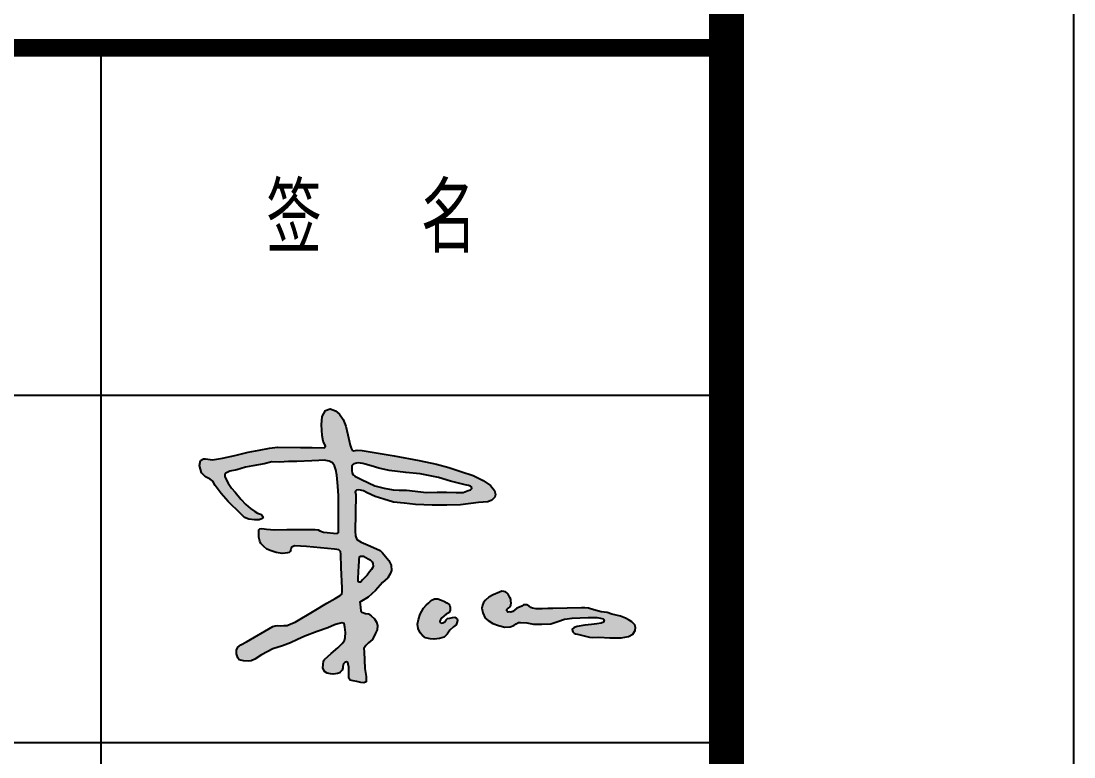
# Model space of a CAD drawing. Extents: x 1751103 to 2598738, y -609732 to 659428.
# Drawn here: x 2336349 to 2340895, y -226846 to -223668 of the extents above; entities that cross this region are included whole.
import ezdxf

# ---------------------------------------------------------------- set-up
doc = ezdxf.new("R2010")
doc.units = 0
doc.header["$LTSCALE"] = 1000
doc.header["$MEASUREMENT"] = 0
doc.layers.get('0').update_dxf_attribs({"linetype": 'CONTINUOUS'})
doc.layers.add('PUB_TEXT', color=7, linetype='CONTINUOUS')
doc.layers.add('PUB_TITLE', color=4, linetype='CONTINUOUS')
doc.styles.add('TQ', font='txt.shx', dxfattribs={"width": 0.8, "bigfont": 'hztxt.shx'})

# ---------------------------------------------------------------- blocks, each defined once
blk = doc.blocks.new('得')
h = blk.add_hatch(color=7)
h.paths.add_polyline_path([(2337793.5, -225712.1), (2337791.8, -225703.2), (2337793.2, -225698), (2337797.5, -225694.2), (2337807.2, -225692), (2337827.5, -225697.5), (2337843.3, -225706.1), (2337877.6, -225721.7), (2337914.3, -225733.4), (2337956.4, -225745.8), (2338002.4, -225749.7), (2338052.3, -225755.2), (2338123.2, -225759.1), (2338187.1, -225758.3), (2338245.6, -225757.5), (2338323.6, -225747.7), (2338363.7, -225744), (2338381.6, -225736.6), (2338393.9, -225724.9), (2338397, -225712), (2338393.3, -225694.7), (2338375.4, -225673.8), (2338343.4, -225652.3), (2338300.4, -225631.3), (2338247.8, -225612.9), (2338195.3, -225595.4), (2338142.7, -225582.2), (2338067.1, -225565.6), (2337959, -225546.1), (2337821.6, -225522.5), (2337800.4, -225521.7), (2337786.1, -225523.8), (2337777.8, -225521.2), (2337773.6, -225512.1), (2337769.3, -225499.1), (2337766.2, -225486.8), (2337759.4, -225454.8), (2337750.8, -225417.8), (2337739, -225388.9), (2337723.6, -225365.5), (2337705.7, -225351.9), (2337683.6, -225343.3), (2337663.2, -225350.1), (2337648.4, -225376.5), (2337646.6, -225411.7), (2337648.5, -225457.6), (2337653.4, -225482.9), (2337662.6, -225504.4), (2337657.6, -225511.3), (2337606.3, -225509.9), (2337555, -225509.2), (2337456.3, -225508), (2337421.7, -225512.8), (2337376.6, -225521.8), (2337328.8, -225530.1), (2337271.9, -225544), (2337217.8, -225555.1), (2337174.8, -225562.7), (2337145, -225558.5), (2337136, -225558.5), (2337122.8, -225566.1), (2337118.7, -225586.9), (2337127.1, -225619.7), (2337145.1, -225637), (2337165.9, -225646), (2337176.3, -225654.4), (2337186.7, -225673.7), (2337212.3, -225707.7), (2337243.5, -225743), (2337295.8, -225794.9), (2337313.9, -225811.4), (2337331.5, -225819.6), (2337356.7, -225821.8), (2337376.5, -225821.8), (2337393.5, -225814.6), (2337393.1, -225812.4), (2337392.9, -225810.8), (2337391.6, -225806.5), (2337388.9, -225801.7), (2337382.7, -225797.6), (2337369.7, -225792.8), (2337358.3, -225786), (2337339, -225773.1), (2337318.9, -225755.8), (2337298.1, -225732.3), (2337273.1, -225703.2), (2337257.9, -225685.9), (2337242.8, -225664.3), (2337233.1, -225645), (2337228.9, -225634.6), (2337228.9, -225626.1), (2337232.2, -225621), (2337250.2, -225611.7), (2337279.8, -225606.2), (2337317.2, -225595.3), (2337349.9, -225588.3), (2337399, -225579.8), (2337431, -225571.2), (2337465.5, -225572.8), (2337502.9, -225570.5), (2337539.5, -225569.7), (2337603.5, -225567.4), (2337634.6, -225565.8), (2337658, -225564.3), (2337679.1, -225568.9), (2337693.1, -225575.9), (2337701.7, -225588.4), (2337707.9, -225606.3), (2337712.6, -225629.7), (2337716.5, -225676.4), (2337719.6, -225718.4), (2337720, -225852.3), (2337719.6, -225877), (2337713.9, -225881.4), (2337697.9, -225879.2), (2337670.6, -225877.5), (2337654.9, -225875.3), (2337638, -225869.2), (2337631.1, -225864.9), (2337618.8, -225863.3), (2337553.4, -225863.3), (2337495.7, -225864.2), (2337442.8, -225864.6), (2337408.9, -225862), (2337388.1, -225859.8), (2337379.9, -225860.7), (2337375.6, -225865), (2337375.1, -225880.2), (2337375.6, -225897.5), (2337379.9, -225914), (2337383.8, -225924.8), (2337396.4, -225937.8), (2337409.8, -225948.7), (2337428.5, -225955.6), (2337450.1, -225963.4), (2337476.1, -225967.2), (2337488.9, -225966.2), (2337499.8, -225965.3), (2337505.8, -225963.8), (2337510.4, -225958.8), (2337513.5, -225950.1), (2337515.6, -225944.1), (2337518.5, -225939.7), (2337529.6, -225934), (2337581.6, -225936.8), (2337701.8, -225949.1), (2337712.7, -225950), (2337720.8, -225952.1), (2337727.9, -225958.4), (2337729.8, -225970.8), (2337730.6, -226027.7), (2337734.8, -226117.7), (2337734.5, -226131.1), (2337733.3, -226142.7), (2337727.1, -226149.3), (2337704.9, -226161.6), (2337668.5, -226181.3), (2337614.9, -226214.6), (2337532, -226263.4), (2337513.4, -226271.9), (2337497.7, -226278.6), (2337483.2, -226279.1), (2337467.3, -226279.6), (2337454.3, -226278.4), (2337445.6, -226279.3), (2337435.3, -226282.4), (2337321.9, -226348.8), (2337298, -226361.9), (2337285.3, -226371.6), (2337279.1, -226385), (2337279.1, -226400.1), (2337285.3, -226418.2), (2337289.9, -226427), (2337309.2, -226431.7), (2337332.3, -226432.4), (2337342, -226430.9), (2337357.9, -226424.2), (2337387.5, -226404.7), (2337436.1, -226379.6), (2337476.8, -226366.1), (2337511.9, -226353.7), (2337542.1, -226338.3), (2337574.2, -226324.2), (2337626.7, -226304.5), (2337673.5, -226288.5), (2337702.5, -226275), (2337716.1, -226271.9), (2337734, -226267), (2337744.4, -226270), (2337746.3, -226285.4), (2337749.4, -226308.8), (2337747.5, -226329.8), (2337745.7, -226343.3), (2337735.8, -226356.3), (2337716.7, -226375.4), (2337687.1, -226399.4), (2337658.6, -226424.6), (2337654.8, -226431.5), (2337653.4, -226448.3), (2337651.3, -226461.6), (2337659.2, -226476.7), (2337670.6, -226484.3), (2337684.3, -226487), (2337695.9, -226488.7), (2337706.2, -226487.3), (2337715.2, -226486.3), (2337724.4, -226482.9), (2337729.9, -226476.4), (2337734.4, -226471.6), (2337737.8, -226461.6), (2337737.8, -226455.8), (2337738.8, -226449.3), (2337740.9, -226443.5), (2337746.7, -226438.3), (2337749.5, -226436.6), (2337754.3, -226435.3), (2337759.7, -226438), (2337761.5, -226445.2), (2337763.5, -226458.9), (2337763.7, -226474.8), (2337764.2, -226496.7), (2337764.2, -226506.5), (2337769.6, -226514.2), (2337783.3, -226518.1), (2337798.4, -226520.1), (2337815, -226525), (2337828.1, -226526.4), (2337838.1, -226521.8), (2337838.1, -226498.2), (2337833.2, -226464.7), (2337829.8, -226391.7), (2337829.3, -226378), (2337836.9, -226365.4), (2337849, -226352.8), (2337865.5, -226338.5), (2337879.7, -226312.1), (2337886.9, -226296.8), (2337888, -226278.2), (2337883.6, -226263.4), (2337874.3, -226249.1), (2337860.8, -226236.8), (2337848.2, -226228.6), (2337835.2, -226226), (2337820, -226221.2), (2337815.7, -226215.2), (2337814, -226200), (2337812.7, -226186.6), (2337812.1, -226177.5), (2337848, -226155.6), (2337879.6, -226127.6), (2337909.6, -226092.7), (2337931.6, -226071.9), (2337942.5, -226056), (2337947.5, -226041.2), (2337946.4, -226017.5), (2337936.5, -225998.3), (2337922.8, -225980.2), (2337909.7, -225964.9), (2337899.8, -225954.5), (2337857, -225935.2), (2337817.5, -225918.6), (2337798.4, -225907.5), (2337793.1, -225890.9), (2337791.4, -225870.8), (2337793.4, -225794.3)])
h.paths.add_polyline_path([(2337819.1, -225648.4), (2337801.9, -225638.8), (2337790.2, -225633), (2337782, -225627.2), (2337777.9, -225620), (2337777.2, -225609.7), (2337776.9, -225589.1), (2337779, -225586.4), (2337781, -225583.3), (2337784.8, -225580.2), (2337790.9, -225578.2), (2337796.6, -225577), (2337806.8, -225576.6), (2337814.7, -225576.8), (2337824.4, -225578.2), (2337834.9, -225581.6), (2337859.8, -225589.2), (2337893.8, -225598.9), (2337938.2, -225608.6), (2338010.6, -225617.8), (2338071.4, -225624), (2338101, -225628.7), (2338150.9, -225638.8), (2338202.3, -225655.2), (2338266, -225671.4), (2338281.2, -225674.1), (2338289.2, -225676.6), (2338293.1, -225679), (2338294, -225683), (2338294.3, -225686.3), (2338289.8, -225692.1), (2338278.6, -225695.4), (2338257, -225703.4), (2338227.3, -225703.8), (2338185.3, -225702.9), (2338145, -225702.9), (2338099.4, -225703.8), (2338012.4, -225694.1), (2337981.7, -225694.1), (2337955.4, -225692.4), (2337916.9, -225685.4), (2337875.7, -225674.9)], flags=16)
h.paths.add_polyline_path([(2337814.8, -225979.3), (2337819.7, -225978.5), (2337826.7, -225979.3), (2337847.1, -225990.8), (2337855.3, -225994.2), (2337860.8, -225998.7), (2337865.3, -226004.1), (2337867.3, -226011), (2337868.4, -226021.6), (2337866, -226029.1), (2337861.5, -226037), (2337853.6, -226047.3), (2337842.6, -226061.7), (2337832, -226072.3), (2337822.4, -226081.9), (2337816.6, -226089.1), (2337812.5, -226091.5), (2337807.9, -226091.4), (2337805.7, -226090), (2337803.7, -226086.1), (2337803.5, -226078), (2337805.8, -226043.4), (2337806.7, -226023), (2337807.6, -226013.9), (2337808.7, -226007.3), (2337808.7, -225993.6), (2337809.5, -225984), (2337811.1, -225980.6)], flags=16)
h = blk.add_hatch(color=7)
h.paths.add_polyline_path([(2338216, -226283.8), (2338226.8, -226275.7), (2338230.6, -226267.3), (2338232.9, -226256.9), (2338232.1, -226250.3), (2338227.5, -226244.9), (2338221.4, -226242.2), (2338210.9, -226243.4), (2338200.1, -226246.1), (2338190.5, -226247.6), (2338183.9, -226254.6), (2338177.8, -226262.6), (2338169.7, -226266.9), (2338162.7, -226268.4), (2338158.1, -226266.1), (2338156.6, -226260.3), (2338159.7, -226253.4), (2338165.4, -226245.7), (2338184.8, -226229.8), (2338195.1, -226224), (2338201.8, -226214.1), (2338201.5, -226201.3), (2338200, -226193.1), (2338197.3, -226187.6), (2338186.6, -226180), (2338174.1, -226173.9), (2338159.7, -226167.8), (2338147.9, -226163), (2338134.1, -226163), (2338125.3, -226167), (2338117.2, -226173.2), (2338109.1, -226180.5), (2338097.6, -226190.2), (2338086.8, -226204), (2338072.5, -226229.5), (2338065.2, -226252.3), (2338060.5, -226272.4), (2338062.9, -226292), (2338072.1, -226310.5), (2338081.4, -226322.1), (2338095.6, -226331.3), (2338115.7, -226335.6), (2338133, -226337.9), (2338155.8, -226335.2), (2338175.1, -226328.6), (2338187.8, -226316.3), (2338200.5, -226299)])
h.paths.add_polyline_path([(2338937.3, -226237.5), (2338917.6, -226233.6), (2338899.5, -226229.3), (2338879.2, -226222.7), (2338852.9, -226218.8), (2338822.2, -226211.2), (2338798, -226204.1), (2338783.2, -226201.9), (2338769, -226201.9), (2338645.4, -226204.8), (2338623.5, -226204.8), (2338598.8, -226206.3), (2338572.6, -226206.7), (2338556.8, -226203.3), (2338549, -226200.2), (2338542.5, -226194.4), (2338532.5, -226189.8), (2338517.4, -226189.4), (2338510.4, -226194.8), (2338500.4, -226199), (2338489.6, -226203.3), (2338481.1, -226210.6), (2338472.4, -226218.2), (2338464, -226220.9), (2338457.7, -226220.1), (2338450.3, -226220.3), (2338446.5, -226215.4), (2338446.1, -226210), (2338449.1, -226205.8), (2338454.5, -226202.6), (2338458.3, -226199.2), (2338463.7, -226190), (2338464.4, -226180.9), (2338463.9, -226174.1), (2338462.7, -226164), (2338459.6, -226157.2), (2338454.8, -226149.5), (2338451.4, -226143), (2338445.4, -226137), (2338439.8, -226133.4), (2338433.5, -226131.2), (2338424.9, -226129.8), (2338421.3, -226131), (2338417.8, -226132.8), (2338413.7, -226134.2), (2338387.4, -226146.2), (2338367.7, -226156.1), (2338353.4, -226169.2), (2338345.2, -226178.5), (2338340.3, -226190), (2338338.1, -226203.7), (2338341.9, -226224), (2338352.9, -226246.4), (2338365, -226256.3), (2338385.2, -226269.4), (2338409.4, -226278.2), (2338437.9, -226285.8), (2338460.9, -226284.8), (2338476.2, -226278.7), (2338486.7, -226271.1), (2338496.5, -226266.1), (2338505.3, -226266.1), (2338532.2, -226267.2), (2338561.4, -226272.7), (2338597.8, -226273.4), (2338635.8, -226270.6), (2338666.6, -226261.1), (2338695.5, -226251.5), (2338727.9, -226247.1), (2338762.1, -226245.4), (2338797.1, -226244.5), (2338834, -226243.9), (2338850.9, -226246.1), (2338861.7, -226249.5), (2338866, -226253.8), (2338863.9, -226264.2), (2338853, -226268.8), (2338835.3, -226270.9), (2338811.5, -226274.2), (2338783.1, -226277.6), (2338749.9, -226282.8), (2338740.9, -226285.9), (2338735.4, -226288.9), (2338728.7, -226294.7), (2338729.3, -226300.8), (2338731.4, -226305.3), (2338736.1, -226310.9), (2338742.3, -226314.9), (2338751.2, -226315.8), (2338803.7, -226328.7), (2338814.5, -226330), (2338843.5, -226329.5), (2338890.1, -226331.1), (2338939.5, -226331.1), (2338970.7, -226325.6), (2338989.4, -226315.2), (2339000.3, -226300.4), (2339001.4, -226287.3), (2338998.7, -226275.8), (2338985.5, -226262.1), (2338974, -226255.5), (2338958.7, -226246.8)])
for points in [[(2337393.5, -225814.6), (2337376.5, -225821.8), (2337356.7, -225821.8), (2337331.5, -225819.6), (2337313.9, -225811.4), (2337295.8, -225794.9), (2337243.5, -225743), (2337212.3, -225707.7), (2337186.7, -225673.7), (2337176.3, -225654.4), (2337165.9, -225646), (2337145.1, -225637), (2337127.1, -225619.7), (2337118.7, -225586.9), (2337122.8, -225566.1), (2337136, -225558.5), (2337145, -225558.5), (2337174.8, -225562.7), (2337217.8, -225555.1), (2337271.9, -225544), (2337328.8, -225530.1), (2337376.6, -225521.8), (2337421.7, -225512.8), (2337456.3, -225508), (2337555, -225509.2), (2337606.3, -225509.9), (2337657.6, -225511.3), (2337662.6, -225504.4), (2337653.4, -225482.9), (2337648.5, -225457.6), (2337646.6, -225411.7), (2337648.4, -225376.5), (2337663.2, -225350.1), (2337683.6, -225343.3), (2337705.7, -225351.9), (2337723.6, -225365.5), (2337739, -225388.9), (2337750.8, -225417.8), (2337759.4, -225454.8), (2337766.2, -225486.8), (2337769.3, -225499.1), (2337773.6, -225512.1), (2337777.8, -225521.2), (2337786.1, -225523.8), (2337800.4, -225521.7), (2337821.6, -225522.5), (2337959, -225546.1), (2338067.1, -225565.6), (2338142.7, -225582.2), (2338195.3, -225595.4), (2338247.8, -225612.9), (2338300.4, -225631.3), (2338343.4, -225652.3), (2338375.4, -225673.8), (2338393.3, -225694.7), (2338397, -225712), (2338393.9, -225724.9), (2338381.6, -225736.6), (2338363.7, -225744), (2338323.6, -225747.7), (2338245.6, -225757.5), (2338187.1, -225758.3), (2338123.2, -225759.1), (2338052.3, -225755.2), (2338002.4, -225749.7), (2337956.4, -225745.8), (2337914.3, -225733.4), (2337877.6, -225721.7), (2337843.3, -225706.1), (2337827.5, -225697.5), (2337807.2, -225692), (2337797.5, -225694.2), (2337793.2, -225698), (2337791.8, -225703.2), (2337793.5, -225712.1), (2337793.4, -225794.3), (2337791.4, -225870.8), (2337793.1, -225890.9), (2337798.4, -225907.5), (2337817.5, -225918.6), (2337857, -225935.2), (2337899.8, -225954.5), (2337909.7, -225964.9), (2337922.8, -225980.2), (2337936.5, -225998.3), (2337946.4, -226017.5), (2337947.5, -226041.2), (2337942.5, -226056), (2337931.6, -226071.9), (2337909.6, -226092.7), (2337879.6, -226127.6), (2337848, -226155.6), (2337812.1, -226177.5), (2337812.7, -226186.6), (2337814, -226200), (2337815.7, -226215.2), (2337820, -226221.2), (2337835.2, -226226), (2337848.2, -226228.6), (2337860.8, -226236.8), (2337874.3, -226249.1), (2337883.6, -226263.4), (2337888, -226278.2), (2337886.9, -226296.8), (2337879.7, -226312.1), (2337865.5, -226338.5), (2337849, -226352.8), (2337836.9, -226365.4), (2337829.3, -226378), (2337829.8, -226391.7), (2337833.2, -226464.7), (2337838.1, -226498.2), (2337838.1, -226521.8), (2337828.1, -226526.4), (2337815, -226525), (2337798.4, -226520.1), (2337783.3, -226518.1), (2337769.6, -226514.2), (2337764.2, -226506.5), (2337764.2, -226496.7), (2337763.7, -226474.8), (2337763.5, -226458.9), (2337761.5, -226445.2), (2337759.7, -226438), (2337754.3, -226435.3), (2337749.5, -226436.6), (2337746.7, -226438.3), (2337740.9, -226443.5), (2337738.8, -226449.3), (2337737.8, -226455.8), (2337737.8, -226461.6), (2337734.4, -226471.6), (2337729.9, -226476.4), (2337724.4, -226482.9), (2337715.2, -226486.3), (2337706.2, -226487.3), (2337695.9, -226488.7), (2337684.3, -226487), (2337670.6, -226484.3), (2337659.2, -226476.7), (2337651.3, -226461.6), (2337653.4, -226448.3), (2337654.8, -226431.5), (2337658.6, -226424.6), (2337687.1, -226399.4), (2337716.7, -226375.4), (2337735.8, -226356.3), (2337745.7, -226343.3), (2337747.5, -226329.8), (2337749.4, -226308.8), (2337746.3, -226285.4), (2337744.4, -226270), (2337734, -226267), (2337716.1, -226271.9), (2337702.5, -226275), (2337673.5, -226288.5), (2337626.7, -226304.5), (2337574.2, -226324.2), (2337542.1, -226338.3), (2337511.9, -226353.7), (2337476.8, -226366.1), (2337436.1, -226379.6), (2337387.5, -226404.7), (2337357.9, -226424.2), (2337342, -226430.9), (2337332.3, -226432.4), (2337309.2, -226431.7), (2337289.9, -226427), (2337285.3, -226418.2), (2337279.1, -226400.1), (2337279.1, -226385), (2337285.3, -226371.6), (2337298, -226361.9), (2337321.9, -226348.8), (2337435.3, -226282.4), (2337445.6, -226279.3), (2337454.3, -226278.4), (2337467.3, -226279.6), (2337483.2, -226279.1), (2337497.7, -226278.6), (2337513.4, -226271.9), (2337532, -226263.4), (2337614.9, -226214.6), (2337668.5, -226181.3), (2337704.9, -226161.6), (2337727.1, -226149.3), (2337733.3, -226142.7), (2337734.5, -226131.1), (2337734.8, -226117.7), (2337730.6, -226027.7), (2337729.8, -225970.8), (2337727.9, -225958.4), (2337720.8, -225952.1), (2337712.7, -225950), (2337701.8, -225949.1), (2337581.6, -225936.8), (2337529.6, -225934), (2337518.5, -225939.7), (2337515.6, -225944.1), (2337513.5, -225950.1), (2337510.4, -225958.8), (2337505.8, -225963.8), (2337499.8, -225965.3), (2337488.9, -225966.2), (2337476.1, -225967.2), (2337450.1, -225963.4), (2337428.5, -225955.6), (2337409.8, -225948.7), (2337396.4, -225937.8), (2337383.8, -225924.8), (2337379.9, -225914), (2337375.6, -225897.5), (2337375.1, -225880.2), (2337375.6, -225865), (2337379.9, -225860.7), (2337388.1, -225859.8), (2337408.9, -225862), (2337442.8, -225864.6), (2337495.7, -225864.2), (2337553.4, -225863.3), (2337618.8, -225863.3), (2337631.1, -225864.9), (2337638, -225869.2), (2337654.9, -225875.3), (2337670.6, -225877.5), (2337697.9, -225879.2), (2337713.9, -225881.4), (2337719.6, -225877), (2337720, -225852.3), (2337719.6, -225718.4), (2337716.5, -225676.4), (2337712.6, -225629.7), (2337707.9, -225606.3), (2337701.7, -225588.4), (2337693.1, -225575.9), (2337679.1, -225568.9), (2337658, -225564.3), (2337634.6, -225565.8), (2337603.5, -225567.4), (2337539.5, -225569.7), (2337502.9, -225570.5), (2337465.5, -225572.8), (2337431, -225571.2), (2337399, -225579.8), (2337349.9, -225588.3), (2337317.2, -225595.3), (2337279.8, -225606.2), (2337250.2, -225611.7), (2337232.2, -225621), (2337228.9, -225626.1), (2337228.9, -225634.6), (2337233.1, -225645), (2337242.8, -225664.3), (2337257.9, -225685.9), (2337273.1, -225703.2), (2337298.1, -225732.3), (2337318.9, -225755.8), (2337339, -225773.1), (2337358.3, -225786), (2337369.7, -225792.8), (2337382.7, -225797.6), (2337388.9, -225801.7), (2337391.6, -225806.5), (2337392.9, -225810.8), (2337393.1, -225812.4)], [(2337776.9, -225589.1), (2337777.2, -225609.7), (2337777.9, -225620), (2337782, -225627.2), (2337790.2, -225633), (2337801.9, -225638.8), (2337819.1, -225648.4), (2337875.7, -225674.9), (2337916.9, -225685.4), (2337955.4, -225692.4), (2337981.7, -225694.1), (2338012.4, -225694.1), (2338099.4, -225703.8), (2338145, -225702.9), (2338185.3, -225702.9), (2338227.3, -225703.8), (2338257, -225703.4), (2338278.6, -225695.4), (2338289.8, -225692.1), (2338294.3, -225686.3), (2338294, -225683), (2338293.1, -225679), (2338289.2, -225676.6), (2338281.2, -225674.1), (2338266, -225671.4), (2338202.3, -225655.2), (2338150.9, -225638.8), (2338101, -225628.7), (2338071.4, -225624), (2338010.6, -225617.8), (2337938.2, -225608.6), (2337893.8, -225598.9), (2337859.8, -225589.2), (2337834.9, -225581.6), (2337824.4, -225578.2), (2337814.7, -225576.8), (2337806.8, -225576.6), (2337796.6, -225577), (2337790.9, -225578.2), (2337784.8, -225580.2), (2337781, -225583.3), (2337779, -225586.4)], [(2337808.7, -226007.3), (2337808.7, -225993.6), (2337809.5, -225984), (2337811.1, -225980.6), (2337814.8, -225979.3), (2337819.7, -225978.5), (2337826.7, -225979.3), (2337847.1, -225990.8), (2337855.3, -225994.2), (2337860.8, -225998.7), (2337865.3, -226004.1), (2337867.3, -226011), (2337868.4, -226021.6), (2337866, -226029.1), (2337861.5, -226037), (2337853.6, -226047.3), (2337842.6, -226061.7), (2337832, -226072.3), (2337822.4, -226081.9), (2337816.6, -226089.1), (2337812.5, -226091.5), (2337807.9, -226091.4), (2337805.7, -226090), (2337803.7, -226086.1), (2337803.5, -226078), (2337805.8, -226043.4), (2337806.7, -226023), (2337807.6, -226013.9)], [(2338413.7, -226134.2), (2338387.4, -226146.2), (2338367.7, -226156.1), (2338353.4, -226169.2), (2338345.2, -226178.5), (2338340.3, -226190), (2338338.1, -226203.7), (2338341.9, -226224), (2338352.9, -226246.4), (2338365, -226256.3), (2338385.2, -226269.4), (2338409.4, -226278.2), (2338437.9, -226285.8), (2338460.9, -226284.8), (2338476.2, -226278.7), (2338486.7, -226271.1), (2338496.5, -226266.1), (2338505.3, -226266.1), (2338532.2, -226267.2), (2338561.4, -226272.7), (2338597.8, -226273.4), (2338635.8, -226270.6), (2338666.6, -226261.1), (2338695.5, -226251.5), (2338727.9, -226247.1), (2338762.1, -226245.4), (2338797.1, -226244.5), (2338834, -226243.9), (2338850.9, -226246.1), (2338861.7, -226249.5), (2338866, -226253.8), (2338863.9, -226264.2), (2338853, -226268.8), (2338835.3, -226270.9), (2338811.5, -226274.2), (2338783.1, -226277.6), (2338749.9, -226282.8), (2338740.9, -226285.9), (2338735.4, -226288.9), (2338728.7, -226294.7), (2338729.3, -226300.8), (2338731.4, -226305.3), (2338736.1, -226310.9), (2338742.3, -226314.9), (2338751.2, -226315.8), (2338803.7, -226328.7), (2338814.5, -226330), (2338843.5, -226329.5), (2338890.1, -226331.1), (2338939.5, -226331.1), (2338970.7, -226325.6), (2338989.4, -226315.2), (2339000.3, -226300.4), (2339001.4, -226287.3), (2338998.7, -226275.8), (2338985.5, -226262.1), (2338974, -226255.5), (2338958.7, -226246.8), (2338937.3, -226237.5), (2338917.6, -226233.6), (2338899.5, -226229.3), (2338879.2, -226222.7), (2338852.9, -226218.8), (2338822.2, -226211.2), (2338798, -226204.1), (2338783.2, -226201.9), (2338769, -226201.9), (2338645.4, -226204.8), (2338623.5, -226204.8), (2338598.8, -226206.3), (2338572.6, -226206.7), (2338556.8, -226203.3), (2338549, -226200.2), (2338542.5, -226194.4), (2338532.5, -226189.8), (2338517.4, -226189.4), (2338510.4, -226194.8), (2338500.4, -226199), (2338489.6, -226203.3), (2338481.1, -226210.6), (2338472.4, -226218.2), (2338464, -226220.9), (2338457.7, -226220.1), (2338450.3, -226220.3), (2338446.5, -226215.4), (2338446.1, -226210), (2338449.1, -226205.8), (2338454.5, -226202.6), (2338458.3, -226199.2), (2338463.7, -226190), (2338464.4, -226180.9), (2338463.9, -226174.1), (2338462.7, -226164), (2338459.6, -226157.2), (2338454.8, -226149.5), (2338451.4, -226143), (2338445.4, -226137), (2338439.8, -226133.4), (2338433.5, -226131.2), (2338424.9, -226129.8), (2338421.3, -226131), (2338417.8, -226132.8)], [(2338125.3, -226167), (2338134.1, -226163), (2338147.9, -226163), (2338159.7, -226167.8), (2338174.1, -226173.9), (2338186.6, -226180), (2338197.3, -226187.6), (2338200, -226193.1), (2338201.5, -226201.3), (2338201.8, -226214.1), (2338195.1, -226224), (2338184.8, -226229.8), (2338165.4, -226245.7), (2338159.7, -226253.4), (2338156.6, -226260.3), (2338158.1, -226266.1), (2338162.7, -226268.4), (2338169.7, -226266.9), (2338177.8, -226262.6), (2338183.9, -226254.6), (2338190.5, -226247.6), (2338200.1, -226246.1), (2338210.9, -226243.4), (2338221.4, -226242.2), (2338227.5, -226244.9), (2338232.1, -226250.3), (2338232.9, -226256.9), (2338230.6, -226267.3), (2338226.8, -226275.7), (2338216, -226283.8), (2338200.5, -226299), (2338187.8, -226316.3), (2338175.1, -226328.6), (2338155.8, -226335.2), (2338133, -226337.9), (2338115.7, -226335.6), (2338095.6, -226331.3), (2338081.4, -226322.1), (2338072.1, -226310.5), (2338062.9, -226292), (2338060.5, -226272.4), (2338065.2, -226252.3), (2338072.5, -226229.5), (2338086.8, -226204), (2338097.6, -226190.2), (2338109.1, -226180.5), (2338117.2, -226173.2)]]:
    blk.add_lwpolyline(points, close=True)
at = {"layer": 'PUB_TITLE', "color": 4}
for p, q in [((2336694.5, -234283.6), (2336694.5, -223783.6)), ((2331144.6, -225283.6), (2339394.6, -225283.6)), ((2331144.6, -226783.6), (2339394.6, -226783.6))]:
    blk.add_line(p, q, dxfattribs=at)
at = {"layer": 'PUB_TITLE', "color": 4, "const_width": 75}
blk.add_lwpolyline([(2331144.6, -223783.6), (2339394.6, -223783.6)], dxfattribs=at)
at = {"layer": 'PUB_TEXT', "color": 2, "insert": (2337407.2, -224369.2), "char_height": 300, "width": 2519.746, "attachment_point": 1, "style": 'TQ'}
blk.add_mtext('签  名', dxfattribs=at)

msp = doc.modelspace()

# ---------------------------------------------------------------- linework, layer by layer
at = {"layer": 'PUB_TITLE'}
msp.add_lwpolyline([(2088594.6, -260179.7), (2340894.6, -260179.7), (2340894.6, -171079.7), (2088594.6, -171079.7)], close=True, dxfattribs=at)
at = {"layer": 'PUB_TITLE', "const_width": 150}
msp.add_lwpolyline([(2092344.6, -258679.7), (2339394.6, -258679.7), (2339394.6, -172579.7), (2092344.6, -172579.7)], close=True, dxfattribs=at)

# ---------------------------------------------------------------- block references
msp.add_blockref('得', (0, 0))

doc.saveas('drawing.dxf')
